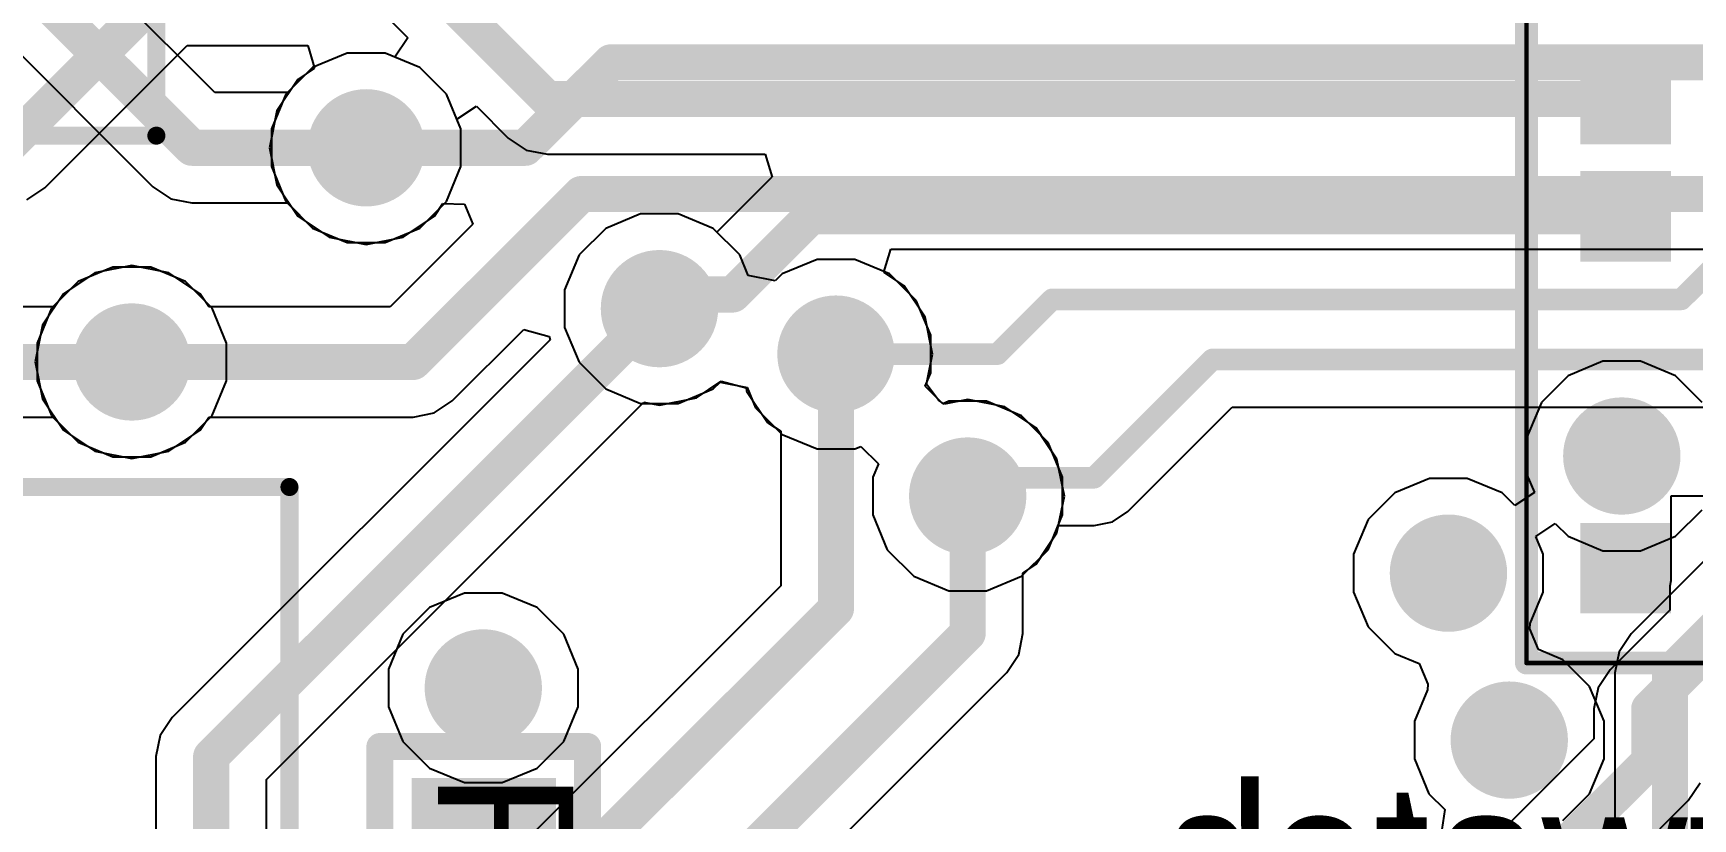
# Model space of a CAD drawing. Header units: inches. Extents: x 0.3 to 52.1, y -1.7 to 36.7.
# Drawn here: x 8.23 to 17.42, y 25.21 to 29.57 of the extents above; entities that cross this region are included whole.
import ezdxf

# ---------------------------------------------------------------- set-up
doc = ezdxf.new("R2010")
doc.units = ezdxf.units.IN
for name, color, linetype in [('Bottom Layer', 5, 'Continuous'), ('Bottom Overlay', 54, 'Continuous'), ('Internal1', 16, 'Continuous'), ('Internal2', 76, 'Continuous'), ('Top Assembly', 216, 'Continuous'), ('Top Component Outline', 6, 'Continuous'), ('Top Layer', 1, 'Continuous'), ('Top Overlay', 2, 'Continuous'), ('Top Paste', 8, 'Continuous'), ('Top Solder', 216, 'Continuous'), ('Via Holes', 16, 'Continuous')]:
    doc.layers.add(name, color=color, linetype=linetype)
doc.styles.add('Arial', font='', dxfattribs={"height": 0.2})
doc.styles.get('Arial').set_extended_font_data('Arial')

# ---------------------------------------------------------------- blocks, each defined once
blk = doc.blocks.new('0402_RES_REFLOW_108')
at = {"layer": 'Top Layer'}
for points in [[(-0.75, 0.3), (-0.25, 0.3), (-0.25, -0.3), (-0.75, -0.3)], [(0.25, 0.3), (0.75, 0.3), (0.75, -0.3), (0.25, -0.3)]]:
    blk.add_hatch(color=1, dxfattribs=at).paths.add_polyline_path(points)
at = {"layer": 'Top Paste'}
for points in [[(-0.72, 0.27), (-0.28, 0.27), (-0.28, -0.27), (-0.72, -0.27)], [(0.28, 0.27), (0.72, 0.27), (0.72, -0.27), (0.28, -0.27)]]:
    blk.add_hatch(color=8, dxfattribs=at).paths.add_polyline_path(points)
at = {"layer": 'Top Solder'}
for points in [[(-0.85, 0.4), (-0.15, 0.4), (-0.15, -0.4), (-0.85, -0.4)], [(0.15, 0.4), (0.85, 0.4), (0.85, -0.4), (0.15, -0.4)]]:
    blk.add_hatch(color=216, dxfattribs=at).paths.add_polyline_path(points)
at = {"layer": 'Top Assembly'}
for points in [[(1.025, 0.575, 0.15, 0.15, 0), (-1.025, 0.575, 0.15, 0.15, 0)], [(-1.025, -0.575, 0.15, 0.15, 0), (-1.025, 0.575, 0.15, 0.15, 0)], [(1.025, -0.575, 0.15, 0.15, 0), (1.025, 0.575, 0.15, 0.15, 0)], [(1.025, -0.575, 0.15, 0.15, 0), (-1.025, -0.575, 0.15, 0.15, 0)]]:
    blk.add_lwpolyline(points, format="xyseb", dxfattribs=at)
for points in [[(-1.0625, 0.575, 0.075, 0.075, 1), (-0.9875, 0.575, 0.075, 0.075, 1)], [(-1.0625, 0.575, 0.075, 0.075, 1), (-0.9875, 0.575, 0.075, 0.075, 1)], [(0.9875, 0.575, 0.075, 0.075, 1), (1.0625, 0.575, 0.075, 0.075, 1)], [(0.9875, 0.575, 0.075, 0.075, 1), (1.0625, 0.575, 0.075, 0.075, 1)], [(-1.0625, -0.575, 0.075, 0.075, 1), (-0.9875, -0.575, 0.075, 0.075, 1)], [(-1.0625, -0.575, 0.075, 0.075, 1), (-0.9875, -0.575, 0.075, 0.075, 1)], [(0.9875, -0.575, 0.075, 0.075, 1), (1.0625, -0.575, 0.075, 0.075, 1)], [(0.9875, -0.575, 0.075, 0.075, 1), (1.0625, -0.575, 0.075, 0.075, 1)]]:
    blk.add_lwpolyline(points, format="xyseb", close=True, dxfattribs=at)
at = {"layer": 'Top Component Outline'}
for points in [[(0.5002, 0.2502, 0.1016, 0.1016, 0), (-0.4998, 0.2502, 0.1016, 0.1016, 0)], [(-0.4998, -0.2499, 0.1016, 0.1016, 0), (-0.4998, 0.2502, 0.1016, 0.1016, 0)], [(0.5002, -0.2499, 0.1016, 0.1016, 0), (0.5002, 0.2502, 0.1016, 0.1016, 0)], [(0.5002, -0.2499, 0.1016, 0.1016, 0), (-0.4998, -0.2499, 0.1016, 0.1016, 0)]]:
    blk.add_lwpolyline(points, format="xyseb", dxfattribs=at)
for points in [[(-0.5252, 0.2502, 0.0508, 0.0508, 1), (-0.4744, 0.2502, 0.0508, 0.0508, 1)], [(-0.5252, 0.2502, 0.0508, 0.0508, 1), (-0.4744, 0.2502, 0.0508, 0.0508, 1)], [(0.4748, 0.2502, 0.0508, 0.0508, 1), (0.5256, 0.2502, 0.0508, 0.0508, 1)], [(0.4748, 0.2502, 0.0508, 0.0508, 1), (0.5256, 0.2502, 0.0508, 0.0508, 1)], [(-0.5252, -0.2499, 0.0508, 0.0508, 1), (-0.4744, -0.2499, 0.0508, 0.0508, 1)], [(-0.5252, -0.2499, 0.0508, 0.0508, 1), (-0.4744, -0.2499, 0.0508, 0.0508, 1)], [(0.4748, -0.2499, 0.0508, 0.0508, 1), (0.5256, -0.2499, 0.0508, 0.0508, 1)], [(0.4748, -0.2499, 0.0508, 0.0508, 1), (0.5256, -0.2499, 0.0508, 0.0508, 1)]]:
    blk.add_lwpolyline(points, format="xyseb", close=True, dxfattribs=at)
at = {"layer": 'Top Overlay'}
for points in [[(1.025, 0.575, 0.15, 0.15, 0), (-1.025, 0.575, 0.15, 0.15, 0)], [(-1.025, -0.575, 0.15, 0.15, 0), (-1.025, 0.575, 0.15, 0.15, 0)], [(1.025, -0.575, 0.15, 0.15, 0), (1.025, 0.575, 0.15, 0.15, 0)], [(1.025, -0.575, 0.15, 0.15, 0), (-1.025, -0.575, 0.15, 0.15, 0)]]:
    blk.add_lwpolyline(points, format="xyseb", dxfattribs=at)
for points in [[(-1.0625, 0.575, 0.075, 0.075, 1), (-0.9875, 0.575, 0.075, 0.075, 1)], [(-1.0625, 0.575, 0.075, 0.075, 1), (-0.9875, 0.575, 0.075, 0.075, 1)], [(0.9875, 0.575, 0.075, 0.075, 1), (1.0625, 0.575, 0.075, 0.075, 1)], [(0.9875, 0.575, 0.075, 0.075, 1), (1.0625, 0.575, 0.075, 0.075, 1)], [(-1.0625, -0.575, 0.075, 0.075, 1), (-0.9875, -0.575, 0.075, 0.075, 1)], [(-1.0625, -0.575, 0.075, 0.075, 1), (-0.9875, -0.575, 0.075, 0.075, 1)], [(0.9875, -0.575, 0.075, 0.075, 1), (1.0625, -0.575, 0.075, 0.075, 1)], [(0.9875, -0.575, 0.075, 0.075, 1), (1.0625, -0.575, 0.075, 0.075, 1)]]:
    blk.add_lwpolyline(points, format="xyseb", close=True, dxfattribs=at)
at = {"layer": 'Top Assembly', "style": 'Arial'}
blk.add_text('R17', height=0.75, dxfattribs=at).set_placement((-0.889, -0.254))
blk = doc.blocks.new('2002111100010T1LF_114')
at = {"layer": 'Top Assembly'}
for points in [[(-1.635, 3.35, 0.1, 0.1, 0), (-1.635, -2.08, 0.1, 0.1, 0)], [(6.715, 3.35, 0.1, 0.1, 0), (-1.635, 3.35, 0.1, 0.1, 0)]]:
    blk.add_lwpolyline(points, format="xyseb", dxfattribs=at)
blk.add_lwpolyline([(-1.66, 3.35, 0.05, 0.05, 1), (-1.61, 3.35, 0.05, 0.05, 1)], format="xyseb", close=True, dxfattribs=at)
blk.add_lwpolyline([(-1.66, 3.35, 0.05, 0.05, 1), (-1.61, 3.35, 0.05, 0.05, 1)], format="xyseb", close=True, dxfattribs=at)
blk = doc.blocks.new('F34G1A7Q1E8C24_115')
at = {"layer": 'Top Assembly'}
for points in [[(9.45, 3.875, 0.1, 0.1, 0), (-9.45, 3.875, 0.1, 0.1, 0)], [(-9.45, -3.425, 0.1, 0.1, 0), (-9.45, 3.875, 0.1, 0.1, 0)]]:
    blk.add_lwpolyline(points, format="xyseb", dxfattribs=at)
blk.add_lwpolyline([(-9.475, 3.875, 0.05, 0.05, 1), (-9.425, 3.875, 0.05, 0.05, 1)], format="xyseb", close=True, dxfattribs=at)
blk.add_lwpolyline([(-9.475, 3.875, 0.05, 0.05, 1), (-9.425, 3.875, 0.05, 0.05, 1)], format="xyseb", close=True, dxfattribs=at)
blk = doc.blocks.new('BL635U_150')
at = {"layer": 'Top Layer'}
for points in [[(-2.7675, 2.8), (-2.3675, 2.8), (-2.3675, 2.4), (-2.7675, 2.4)], [(-0.8175, 2.8), (-0.4175, 2.8), (-0.4175, 2.4), (-0.8175, 2.4)], [(-0.1675, 2.8), (0.2325, 2.8), (0.2325, 2.4), (-0.1675, 2.4)]]:
    blk.add_hatch(color=1, dxfattribs=at).paths.add_polyline_path(points)
at = {"layer": 'Top Paste'}
for points in [[(-2.7675, 2.8), (-2.3675, 2.8), (-2.3675, 2.4), (-2.7675, 2.4)], [(-0.8175, 2.8), (-0.4175, 2.8), (-0.4175, 2.4), (-0.8175, 2.4)], [(-0.1675, 2.8), (0.2325, 2.8), (0.2325, 2.4), (-0.1675, 2.4)]]:
    blk.add_hatch(color=8, dxfattribs=at).paths.add_polyline_path(points)
at = {"layer": 'Top Solder'}
for points in [[(-2.8183, 2.8508), (-2.3167, 2.8508), (-2.3167, 2.3492), (-2.8183, 2.3492)], [(-0.8683, 2.8508), (-0.3667, 2.8508), (-0.3667, 2.3492), (-0.8683, 2.3492)], [(-0.2183, 2.8508), (0.2833, 2.8508), (0.2833, 2.3492), (-0.2183, 2.3492)]]:
    blk.add_hatch(color=216, dxfattribs=at).paths.add_polyline_path(points)
at = {"layer": 'Top Assembly'}
for points in [[(5.5075, 3.15, 0.025, 0.025, 0), (-3.0925, 3.15, 0.025, 0.025, 0)], [(-3.0925, 3.15, 0.025, 0.025, 0), (-3.0925, -3.15, 0.025, 0.025, 0)]]:
    blk.add_lwpolyline(points, format="xyseb", dxfattribs=at)
blk.add_lwpolyline([(-3.0988, 3.15, 0.0125, 0.0125, 1), (-3.0862, 3.15, 0.0125, 0.0125, 1)], format="xyseb", close=True, dxfattribs=at)
blk.add_lwpolyline([(-3.0988, 3.15, 0.0125, 0.0125, 1), (-3.0862, 3.15, 0.0125, 0.0125, 1)], format="xyseb", close=True, dxfattribs=at)
at = {"layer": 'Top Overlay'}
for points in [[(-3.0925, 3.15, 0.127, 0.127, 0), (5.5075, 3.15, 0.127, 0.127, 0)], [(-3.0925, 3.15, 0.127, 0.127, 0), (-3.0925, -3.15, 0.127, 0.127, 0)]]:
    blk.add_lwpolyline(points, format="xyseb", dxfattribs=at)
blk.add_lwpolyline([(-3.1243, 3.15, 0.0635, 0.0635, 1), (-3.0608, 3.15, 0.0635, 0.0635, 1)], format="xyseb", close=True, dxfattribs=at)
blk.add_lwpolyline([(-3.1243, 3.15, 0.0635, 0.0635, 1), (-3.0608, 3.15, 0.0635, 0.0635, 1)], format="xyseb", close=True, dxfattribs=at)

msp = doc.modelspace()

# ---------------------------------------------------------------- hatches: boundary and pattern name
at = {"layer": 'Bottom Layer'}
h = msp.add_hatch(color=5, dxfattribs=at)
edge = h.paths.add_edge_path()
edge.add_arc((10.0747, 28.9299), 0.325, 0, 360)
h = msp.add_hatch(color=5, dxfattribs=at)
edge = h.paths.add_edge_path()
edge.add_arc((11.6988, 28.0385), 0.325, 0, 360)
h = msp.add_hatch(color=5, dxfattribs=at)
edge = h.paths.add_edge_path()
edge.add_arc((8.7768, 27.743), 0.325, 0, 360)
h = msp.add_hatch(color=5, dxfattribs=at)
edge = h.paths.add_edge_path()
edge.add_arc((12.6763, 27.7867), 0.325, 0, 360)
h = msp.add_hatch(color=5, dxfattribs=at)
edge = h.paths.add_edge_path()
edge.add_arc((17.028, 27.2218), 0.325, 0, 360)
h = msp.add_hatch(color=5, dxfattribs=at)
edge = h.paths.add_edge_path()
edge.add_arc((13.4057, 27.0002), 0.325, 0, 360)
h = msp.add_hatch(color=5, dxfattribs=at)
edge = h.paths.add_edge_path()
edge.add_arc((16.0681, 26.5727), 0.325, 0, 360)
h = msp.add_hatch(color=5, dxfattribs=at)
edge = h.paths.add_edge_path()
edge.add_arc((10.7233, 25.9367), 0.325, 0, 360)
h = msp.add_hatch(color=5, dxfattribs=at)
edge = h.paths.add_edge_path()
edge.add_arc((16.4049, 25.6475), 0.325, 0, 360)
at = {"layer": 'Internal1'}
h = msp.add_hatch(color=16, dxfattribs=at)
edge = h.paths.add_edge_path()
edge.add_arc((10.0747, 28.9299), 0.325, 0, 360)
h = msp.add_hatch(color=16, dxfattribs=at)
edge = h.paths.add_edge_path()
edge.add_arc((11.6988, 28.0385), 0.325, 0, 360)
h = msp.add_hatch(color=16, dxfattribs=at)
edge = h.paths.add_edge_path()
edge.add_arc((8.7768, 27.743), 0.325, 0, 360)
h = msp.add_hatch(color=16, dxfattribs=at)
edge = h.paths.add_edge_path()
edge.add_arc((12.6763, 27.7867), 0.325, 0, 360)
h = msp.add_hatch(color=16, dxfattribs=at)
edge = h.paths.add_edge_path()
edge.add_arc((17.028, 27.2218), 0.325, 0, 360)
h = msp.add_hatch(color=16, dxfattribs=at)
edge = h.paths.add_edge_path()
edge.add_arc((13.4057, 27.0002), 0.325, 0, 360)
h = msp.add_hatch(color=16, dxfattribs=at)
edge = h.paths.add_edge_path()
edge.add_arc((16.0681, 26.5727), 0.325, 0, 360)
h = msp.add_hatch(color=16, dxfattribs=at)
edge = h.paths.add_edge_path()
edge.add_arc((10.7233, 25.9367), 0.325, 0, 360)
h = msp.add_hatch(color=16, dxfattribs=at)
edge = h.paths.add_edge_path()
edge.add_arc((16.4049, 25.6475), 0.325, 0, 360)
at = {"layer": 'Internal2'}
h = msp.add_hatch(color=76, dxfattribs=at)
edge = h.paths.add_edge_path()
edge.add_arc((10.0747, 28.9299), 0.325, 0, 360)
h = msp.add_hatch(color=76, dxfattribs=at)
edge = h.paths.add_edge_path()
edge.add_arc((11.6988, 28.0385), 0.325, 0, 360)
h = msp.add_hatch(color=76, dxfattribs=at)
edge = h.paths.add_edge_path()
edge.add_arc((8.7768, 27.743), 0.325, 0, 360)
h = msp.add_hatch(color=76, dxfattribs=at)
edge = h.paths.add_edge_path()
edge.add_arc((12.6763, 27.7867), 0.325, 0, 360)
h = msp.add_hatch(color=76, dxfattribs=at)
edge = h.paths.add_edge_path()
edge.add_arc((17.028, 27.2218), 0.325, 0, 360)
h = msp.add_hatch(color=76, dxfattribs=at)
edge = h.paths.add_edge_path()
edge.add_arc((13.4057, 27.0002), 0.325, 0, 360)
h = msp.add_hatch(color=76, dxfattribs=at)
edge = h.paths.add_edge_path()
edge.add_arc((16.0681, 26.5727), 0.325, 0, 360)
h = msp.add_hatch(color=76, dxfattribs=at)
edge = h.paths.add_edge_path()
edge.add_arc((10.7233, 25.9367), 0.325, 0, 360)
h = msp.add_hatch(color=76, dxfattribs=at)
edge = h.paths.add_edge_path()
edge.add_arc((16.4049, 25.6475), 0.325, 0, 360)
at = {"layer": 'Top Layer'}
h = msp.add_hatch(color=1, dxfattribs=at)
edge = h.paths.add_edge_path()
edge.add_arc((10.0747, 28.9299), 0.325, 0, 360)
h = msp.add_hatch(color=1, dxfattribs=at)
edge = h.paths.add_edge_path()
edge.add_arc((11.6988, 28.0385), 0.325, 0, 360)
h = msp.add_hatch(color=1, dxfattribs=at)
edge = h.paths.add_edge_path()
edge.add_arc((8.7768, 27.743), 0.325, 0, 360)
h = msp.add_hatch(color=1, dxfattribs=at)
edge = h.paths.add_edge_path()
edge.add_arc((12.6763, 27.7867), 0.325, 0, 360)
h = msp.add_hatch(color=1, dxfattribs=at)
edge = h.paths.add_edge_path()
edge.add_arc((17.028, 27.2218), 0.325, 0, 360)
h = msp.add_hatch(color=1, dxfattribs=at)
edge = h.paths.add_edge_path()
edge.add_arc((13.4057, 27.0002), 0.325, 0, 360)
h = msp.add_hatch(color=1, dxfattribs=at)
edge = h.paths.add_edge_path()
edge.add_arc((16.0681, 26.5727), 0.325, 0, 360)
h = msp.add_hatch(color=1, dxfattribs=at)
edge = h.paths.add_edge_path()
edge.add_arc((10.7233, 25.9367), 0.325, 0, 360)
h = msp.add_hatch(color=1, dxfattribs=at)
edge = h.paths.add_edge_path()
edge.add_arc((16.4049, 25.6475), 0.325, 0, 360)
at = {"layer": 'Via Holes'}
h = msp.add_hatch(color=7, dxfattribs=at)
edge = h.paths.add_edge_path()
edge.add_arc((10.0747, 28.9299), 0.175, 0, 360)
h = msp.add_hatch(color=7, dxfattribs=at)
edge = h.paths.add_edge_path()
edge.add_arc((11.6988, 28.0385), 0.175, 0, 360)
h = msp.add_hatch(color=7, dxfattribs=at)
edge = h.paths.add_edge_path()
edge.add_arc((12.6763, 27.7867), 0.175, 0, 360)
h = msp.add_hatch(color=7, dxfattribs=at)
edge = h.paths.add_edge_path()
edge.add_arc((8.7768, 27.743), 0.175, 0, 360)
h = msp.add_hatch(color=7, dxfattribs=at)
edge = h.paths.add_edge_path()
edge.add_arc((17.028, 27.2218), 0.175, 0, 360)
h = msp.add_hatch(color=7, dxfattribs=at)
edge = h.paths.add_edge_path()
edge.add_arc((13.4057, 27.0002), 0.175, 0, 360)
h = msp.add_hatch(color=7, dxfattribs=at)
edge = h.paths.add_edge_path()
edge.add_arc((16.0681, 26.5727), 0.175, 0, 360)
h = msp.add_hatch(color=7, dxfattribs=at)
edge = h.paths.add_edge_path()
edge.add_arc((10.7233, 25.9367), 0.175, 0, 360)
h = msp.add_hatch(color=7, dxfattribs=at)
edge = h.paths.add_edge_path()
edge.add_arc((16.4049, 25.6475), 0.175, 0, 360)

# ---------------------------------------------------------------- linework, layer by layer
at = {"layer": 'Bottom Layer'}
for p, q in [((8.2943, 28.7087), (9.0831, 29.4975)), ((9.0831, 29.4975), (9.7507, 29.4975)), ((9.7507, 29.4975), (9.7892, 29.3705)), ((9.7892, 29.3705), (9.6962, 29.3084)), ((9.6962, 29.3084), (9.5801, 29.1347)), ((9.5801, 29.1347), (9.5394, 28.9299)), ((9.5394, 28.9299), (9.5801, 28.725)), ((8.195, 28.6424), (8.2943, 28.7087)), ((9.5801, 28.725), (9.6962, 28.5514)), ((10.4532, 28.5514), (10.5001, 28.6216)), ((10.5001, 28.6216), (10.6201, 28.6176)), ((10.6201, 28.6176), (10.666, 28.5067)), ((9.6962, 28.5514), (9.8698, 28.4353)), ((10.666, 28.5067), (10.2083, 28.0489)), ((10.2795, 28.4353), (10.4532, 28.5514)), ((9.8698, 28.4353), (10.0747, 28.3946)), ((10.0747, 28.3946), (10.2795, 28.4353)), ((12.9419, 28.2406), (12.9804, 28.3676)), ((12.9804, 28.3676), (17.8485, 28.3676)), ((8.572, 28.2376), (8.3983, 28.1215)), ((8.7768, 28.2783), (8.572, 28.2376)), ((8.9817, 28.2376), (8.7768, 28.2783)), ((9.1553, 28.1215), (8.9817, 28.2376)), ((13.0548, 28.1652), (12.9419, 28.2406)), ((13.1708, 27.9915), (13.0548, 28.1652)), ((8.3983, 28.1215), (8.2823, 27.9479)), ((9.2039, 28.0489), (9.1553, 28.1215)), ((10.2083, 28.0489), (9.2039, 28.0489)), ((8.2823, 27.9479), (8.2416, 27.743)), ((13.2115, 27.7867), (13.1708, 27.9915)), ((11.093, 27.8653), (8.9999, 25.7722)), ((10.5513, 27.5268), (10.9477, 27.9232)), ((10.9477, 27.9232), (11.0883, 27.8842)), ((11.0883, 27.8842), (11.093, 27.8653)), ((13.1783, 27.6197), (13.2115, 27.7867)), ((18.5993, 27.7569), (17.0791, 26.2367)), ((8.2416, 27.743), (8.2823, 27.5382)), ((11.9036, 27.5439), (12.0414, 27.636)), ((12.0414, 27.636), (12.1782, 27.5997)), ((12.1782, 27.5997), (12.1817, 27.5818)), ((12.1817, 27.5818), (12.2978, 27.4082)), ((13.2437, 27.5313), (13.1783, 27.6197)), ((8.2823, 27.5382), (8.3983, 27.3645)), ((9.5221, 25.4292), (11.6131, 27.5202)), ((10.452, 27.4605), (10.5513, 27.5268)), ((11.6131, 27.5202), (11.6988, 27.5032)), ((11.6988, 27.5032), (11.9036, 27.5439)), ((13.2752, 27.5095), (13.2437, 27.5313)), ((13.4057, 27.5355), (13.2752, 27.5095)), ((13.6106, 27.4947), (13.4057, 27.5355)), ((13.7842, 27.3787), (13.6106, 27.4947)), ((9.1553, 27.3645), (9.2039, 27.4372)), ((9.2039, 27.4372), (10.335, 27.4372)), ((10.335, 27.4372), (10.452, 27.4605)), ((10.335, 27.4372), (10.335, 27.4372)), ((12.2978, 27.4082), (12.3704, 27.3596)), ((8.3983, 27.3645), (8.572, 27.2485)), ((8.9817, 27.2485), (9.1553, 27.3645)), ((12.3704, 27.3596), (12.3704, 26.5028)), ((13.9003, 27.205), (13.7842, 27.3787)), ((8.572, 27.2485), (8.7768, 27.2078)), ((8.7768, 27.2078), (8.9817, 27.2485)), ((13.941, 27.0002), (13.9003, 27.205)), ((13.9003, 26.7953), (13.941, 27.0002)), ((13.7842, 26.6217), (13.9003, 26.7953)), ((13.7116, 26.5731), (13.7842, 26.6217)), ((13.7116, 26.2388), (13.7116, 26.5731)), ((12.3704, 26.5028), (10.0648, 24.1972)), ((13.6883, 26.1218), (13.7116, 26.2388)), ((17.0791, 26.2367), (17.0128, 26.1374)), ((13.622, 26.0225), (13.6883, 26.1218)), ((17.0128, 26.1374), (16.9895, 26.0204)), ((11.1728, 23.5733), (13.622, 26.0225)), ((16.9895, 26.0204), (16.9895, 26.0204)), ((16.9895, 26.0204), (16.9895, 24.3178)), ((8.9999, 25.7722), (8.9336, 25.673)), ((8.9336, 25.673), (8.9104, 25.5559)), ((8.9104, 25.5559), (8.9104, 25.5559)), ((8.9104, 25.5559), (8.9104, 20.8418)), ((9.5221, 20.7866), (9.5221, 25.4292))]:
    msp.add_line(p, q, dxfattribs=at)
for points in [[(8.078, 28.925, 0.2, 0.2, 0), (8.9564, 29.8034, 0.2, 0.2, 0)], [(10.9561, 28.9299, 0.2, 0.2, 0), (11.4297, 29.4034, 0.2, 0.2, 0)], [(11.4297, 29.4034, 0.2, 0.2, 0), (17.6534, 29.4034, 0.2, 0.2, 0)], [(10.0747, 28.9299, 0.2, 0.2, 0), (10.9561, 28.9299, 0.2, 0.2, 0)], [(10.335, 27.743, 0.2, 0.2, 0), (11.2654, 28.6735, 0.2, 0.2, 0)], [(11.2654, 28.6735, 0.2, 0.2, 0), (17.8485, 28.6735, 0.2, 0.2, 0)], [(9.2162, 25.5559, 0.2, 0.2, 0), (11.6988, 28.0385, 0.2, 0.2, 0)], [(12.6763, 26.3761, 0.2, 0.2, 0), (12.6763, 27.7867, 0.2, 0.2, 0)], [(17.2954, 26.0204, 0.2, 0.2, 0), (19.075, 27.8, 0.2, 0.2, 0)], [(8.7768, 27.743, 0.2, 0.2, 0), (10.335, 27.743, 0.2, 0.2, 0)], [(13.4057, 26.2388, 0.2, 0.2, 0), (13.4057, 27.0002, 0.2, 0.2, 0)], [(10.2811, 23.9809, 0.2, 0.2, 0), (12.6763, 26.3761, 0.2, 0.2, 0)], [(10.867, 23.7, 0.2, 0.2, 0), (13.4057, 26.2388, 0.2, 0.2, 0)], [(17.2954, 24.1911, 0.2, 0.2, 0), (17.2954, 26.0204, 0.2, 0.2, 0)], [(9.2162, 20.4284, 0.2, 0.2, 0), (9.2162, 25.5559, 0.2, 0.2, 0)]]:
    msp.add_lwpolyline(points, format="xyseb", dxfattribs=at)
for points in [[(11.3797, 29.4034, 0.1, 0.1, 1), (11.4797, 29.4034, 0.1, 0.1, 1)], [(11.3797, 29.4034, 0.1, 0.1, 1), (11.4797, 29.4034, 0.1, 0.1, 1)], [(10.0247, 28.9299, 0.1, 0.1, 1), (10.1247, 28.9299, 0.1, 0.1, 1)], [(10.9061, 28.9299, 0.1, 0.1, 1), (11.0061, 28.9299, 0.1, 0.1, 1)], [(10.9061, 28.9299, 0.1, 0.1, 1), (11.0061, 28.9299, 0.1, 0.1, 1)], [(11.2154, 28.6735, 0.1, 0.1, 1), (11.3154, 28.6735, 0.1, 0.1, 1)], [(11.2154, 28.6735, 0.1, 0.1, 1), (11.3154, 28.6735, 0.1, 0.1, 1)], [(11.6488, 28.0385, 0.1, 0.1, 1), (11.7488, 28.0385, 0.1, 0.1, 1)], [(12.6263, 27.7867, 0.1, 0.1, 1), (12.7263, 27.7867, 0.1, 0.1, 1)], [(8.7268, 27.743, 0.1, 0.1, 1), (8.8268, 27.743, 0.1, 0.1, 1)], [(10.285, 27.743, 0.1, 0.1, 1), (10.385, 27.743, 0.1, 0.1, 1)], [(10.285, 27.743, 0.1, 0.1, 1), (10.385, 27.743, 0.1, 0.1, 1)], [(13.3557, 27.0002, 0.1, 0.1, 1), (13.4557, 27.0002, 0.1, 0.1, 1)], [(12.6263, 26.3761, 0.1, 0.1, 1), (12.7263, 26.3761, 0.1, 0.1, 1)], [(12.6263, 26.3761, 0.1, 0.1, 1), (12.7263, 26.3761, 0.1, 0.1, 1)], [(13.3557, 26.2388, 0.1, 0.1, 1), (13.4557, 26.2388, 0.1, 0.1, 1)], [(13.3557, 26.2388, 0.1, 0.1, 1), (13.4557, 26.2388, 0.1, 0.1, 1)], [(17.2454, 26.0204, 0.1, 0.1, 1), (17.3454, 26.0204, 0.1, 0.1, 1)], [(17.2454, 26.0204, 0.1, 0.1, 1), (17.3454, 26.0204, 0.1, 0.1, 1)], [(9.1662, 25.5559, 0.1, 0.1, 1), (9.2662, 25.5559, 0.1, 0.1, 1)], [(9.1662, 25.5559, 0.1, 0.1, 1), (9.2662, 25.5559, 0.1, 0.1, 1)]]:
    msp.add_lwpolyline(points, format="xyseb", close=True, dxfattribs=at)
at = {"layer": 'Internal1'}
for p, q in [((9.9702, 29.4549), (9.7773, 29.3749)), ((10.1791, 29.4549), (9.9702, 29.4549)), ((10.3721, 29.3749), (10.1791, 29.4549)), ((9.7773, 29.3749), (9.6296, 29.2273)), ((10.5197, 29.2273), (10.3721, 29.3749)), ((9.6296, 29.2273), (9.5497, 29.0343)), ((10.5997, 29.0343), (10.5197, 29.2273)), ((9.5497, 29.0343), (9.5497, 28.8254)), ((10.5997, 28.8254), (10.5997, 29.0343)), ((9.5497, 28.8254), (9.6296, 28.6325)), ((10.5197, 28.6325), (10.5997, 28.8254)), ((9.6296, 28.6325), (9.7773, 28.4848)), ((10.3721, 28.4848), (10.5197, 28.6325)), ((11.5944, 28.5635), (11.4014, 28.4836)), ((11.8032, 28.5635), (11.5944, 28.5635)), ((11.9962, 28.4836), (11.8032, 28.5635)), ((9.7773, 28.4848), (9.9702, 28.4049)), ((9.9702, 28.4049), (10.1791, 28.4049)), ((10.1791, 28.4049), (10.3721, 28.4848)), ((11.4014, 28.4836), (11.2537, 28.3359)), ((12.1439, 28.3359), (11.9962, 28.4836)), ((11.2537, 28.3359), (11.1738, 28.1429)), ((12.1906, 28.2231), (12.1439, 28.3359)), ((12.5718, 28.3117), (12.3789, 28.2317)), ((12.7807, 28.3117), (12.5718, 28.3117)), ((12.9736, 28.2317), (12.7807, 28.3117)), ((8.6724, 28.268), (8.4795, 28.1881)), ((8.8813, 28.268), (8.6724, 28.268)), ((9.0742, 28.1881), (8.8813, 28.268)), ((12.3404, 28.1933), (12.1906, 28.2231)), ((12.3789, 28.2317), (12.3404, 28.1933)), ((13.1213, 28.0841), (12.9736, 28.2317)), ((8.4795, 28.1881), (8.3318, 28.0404)), ((9.2219, 28.0404), (9.0742, 28.1881)), ((11.1738, 28.1429), (11.1738, 27.934)), ((8.3318, 28.0404), (8.2518, 27.8475)), ((9.3018, 27.8475), (9.2219, 28.0404)), ((13.2013, 27.8911), (13.1213, 28.0841)), ((11.1738, 27.934), (11.2537, 27.7411)), ((13.2013, 27.6822), (13.2013, 27.8911)), ((8.2518, 27.8475), (8.2518, 27.6386)), ((9.3018, 27.6386), (9.3018, 27.8475)), ((11.2537, 27.7411), (11.4014, 27.5934)), ((13.1707, 27.6086), (13.2013, 27.6822)), ((8.2518, 27.6386), (8.3318, 27.4457)), ((9.2219, 27.4457), (9.3018, 27.6386)), ((11.4014, 27.5934), (11.5944, 27.5135)), ((11.8032, 27.5135), (11.9962, 27.5934)), ((11.9962, 27.5934), (12.0346, 27.6319)), ((12.0346, 27.6319), (12.1845, 27.6021)), ((12.1845, 27.6021), (12.2312, 27.4893)), ((13.2679, 27.5114), (13.1707, 27.6086)), ((11.5944, 27.5135), (11.8032, 27.5135)), ((12.2312, 27.4893), (12.3789, 27.3416)), ((13.3013, 27.5252), (13.2679, 27.5114)), ((13.5102, 27.5252), (13.3013, 27.5252)), ((13.7031, 27.4452), (13.5102, 27.5252)), ((8.3318, 27.4457), (8.4795, 27.298)), ((9.0742, 27.298), (9.2219, 27.4457)), ((13.8508, 27.2976), (13.7031, 27.4452)), ((8.4795, 27.298), (8.6724, 27.218)), ((8.8813, 27.218), (9.0742, 27.298)), ((12.3789, 27.3416), (12.5718, 27.2617)), ((13.9307, 27.1046), (13.8508, 27.2976)), ((8.6724, 27.218), (8.8813, 27.218)), ((12.5718, 27.2617), (12.7807, 27.2617)), ((12.7807, 27.2617), (12.8141, 27.2755)), ((12.8141, 27.2755), (12.9113, 27.1783)), ((12.9113, 27.1783), (12.8807, 27.1046)), ((12.8807, 27.1046), (12.8807, 26.8957)), ((13.9307, 26.8957), (13.9307, 27.1046)), ((12.8807, 26.8957), (12.9607, 26.7028)), ((13.8508, 26.7028), (13.9307, 26.8957)), ((12.9607, 26.7028), (13.1084, 26.5551)), ((13.7031, 26.5551), (13.8508, 26.7028)), ((13.1084, 26.5551), (13.3013, 26.4752)), ((13.3013, 26.4752), (13.5102, 26.4752)), ((13.5102, 26.4752), (13.7031, 26.5551))]:
    msp.add_line(p, q, dxfattribs=at)
at = {"layer": 'Internal2'}
for p, q in [((9.9702, 29.4549), (9.7773, 29.3749)), ((10.1791, 29.4549), (9.9702, 29.4549)), ((10.3721, 29.3749), (10.1791, 29.4549)), ((9.7773, 29.3749), (9.6296, 29.2273)), ((10.5197, 29.2273), (10.3721, 29.3749)), ((9.6296, 29.2273), (9.5497, 29.0343)), ((10.5997, 29.0343), (10.5197, 29.2273)), ((9.5497, 29.0343), (9.5497, 28.8254)), ((10.5997, 28.8254), (10.5997, 29.0343)), ((9.5497, 28.8254), (9.6296, 28.6325)), ((10.5197, 28.6325), (10.5997, 28.8254)), ((9.6296, 28.6325), (9.7773, 28.4848)), ((10.3721, 28.4848), (10.5197, 28.6325)), ((11.5944, 28.5635), (11.4014, 28.4836)), ((11.8032, 28.5635), (11.5944, 28.5635)), ((11.9962, 28.4836), (11.8032, 28.5635)), ((9.7773, 28.4848), (9.9702, 28.4049)), ((9.9702, 28.4049), (10.1791, 28.4049)), ((10.1791, 28.4049), (10.3721, 28.4848)), ((11.4014, 28.4836), (11.2537, 28.3359)), ((12.1439, 28.3359), (11.9962, 28.4836)), ((11.2537, 28.3359), (11.1738, 28.1429)), ((12.1906, 28.2231), (12.1439, 28.3359)), ((12.5718, 28.3117), (12.3789, 28.2317)), ((12.7807, 28.3117), (12.5718, 28.3117)), ((12.9736, 28.2317), (12.7807, 28.3117)), ((8.6724, 28.268), (8.4795, 28.1881)), ((8.8813, 28.268), (8.6724, 28.268)), ((9.0742, 28.1881), (8.8813, 28.268)), ((12.3404, 28.1933), (12.1906, 28.2231)), ((12.3789, 28.2317), (12.3404, 28.1933)), ((13.1213, 28.0841), (12.9736, 28.2317)), ((8.4795, 28.1881), (8.3318, 28.0404)), ((9.2219, 28.0404), (9.0742, 28.1881)), ((11.1738, 28.1429), (11.1738, 27.934)), ((8.3318, 28.0404), (8.2518, 27.8475)), ((9.3018, 27.8475), (9.2219, 28.0404)), ((13.2013, 27.8911), (13.1213, 28.0841)), ((11.1738, 27.934), (11.2537, 27.7411)), ((13.2013, 27.6822), (13.2013, 27.8911)), ((8.2518, 27.8475), (8.2518, 27.6386)), ((9.3018, 27.6386), (9.3018, 27.8475)), ((11.2537, 27.7411), (11.4014, 27.5934)), ((13.1707, 27.6086), (13.2013, 27.6822)), ((16.7306, 27.6669), (16.5829, 27.5192)), ((16.9236, 27.7468), (16.7306, 27.6669)), ((17.1324, 27.7468), (16.9236, 27.7468)), ((17.3254, 27.6669), (17.1324, 27.7468)), ((17.4731, 27.5192), (17.3254, 27.6669)), ((8.2518, 27.6386), (8.3318, 27.4457)), ((9.2219, 27.4457), (9.3018, 27.6386)), ((11.4014, 27.5934), (11.5944, 27.5135)), ((11.8032, 27.5135), (11.9962, 27.5934)), ((11.9962, 27.5934), (12.0346, 27.6319)), ((12.0346, 27.6319), (12.1845, 27.6021)), ((12.1845, 27.6021), (12.2312, 27.4893)), ((13.2679, 27.5114), (13.1707, 27.6086)), ((11.5944, 27.5135), (11.8032, 27.5135)), ((12.2312, 27.4893), (12.3789, 27.3416)), ((13.3013, 27.5252), (13.2679, 27.5114)), ((13.5102, 27.5252), (13.3013, 27.5252)), ((13.7031, 27.4452), (13.5102, 27.5252)), ((16.5829, 27.5192), (16.503, 27.3263)), ((8.3318, 27.4457), (8.4795, 27.298)), ((9.0742, 27.298), (9.2219, 27.4457)), ((13.8508, 27.2976), (13.7031, 27.4452)), ((8.4795, 27.298), (8.6724, 27.218)), ((8.8813, 27.218), (9.0742, 27.298)), ((12.3789, 27.3416), (12.5718, 27.2617)), ((13.9307, 27.1046), (13.8508, 27.2976)), ((16.503, 27.3263), (16.503, 27.1174)), ((8.6724, 27.218), (8.8813, 27.218)), ((12.5718, 27.2617), (12.7807, 27.2617)), ((12.7807, 27.2617), (12.8141, 27.2755)), ((12.8141, 27.2755), (12.9113, 27.1783)), ((12.9113, 27.1783), (12.8807, 27.1046)), ((16.503, 27.1174), (16.5438, 27.0191)), ((12.8807, 27.1046), (12.8807, 26.8957)), ((13.9307, 26.8957), (13.9307, 27.1046)), ((15.9637, 27.0977), (15.7707, 27.0177)), ((16.1725, 27.0977), (15.9637, 27.0977)), ((16.3655, 27.0177), (16.1725, 27.0977)), ((15.7707, 27.0177), (15.623, 26.8701)), ((16.4361, 26.9471), (16.3655, 27.0177)), ((16.5438, 27.0191), (16.4361, 26.9471)), ((12.8807, 26.8957), (12.9607, 26.7028)), ((13.8508, 26.7028), (13.9307, 26.8957)), ((15.623, 26.8701), (15.5431, 26.6771)), ((16.5523, 26.7754), (16.66, 26.8474)), ((16.66, 26.8474), (16.7306, 26.7768)), ((17.3254, 26.7768), (17.4731, 26.9245)), ((16.5931, 26.6771), (16.5523, 26.7754)), ((16.7306, 26.7768), (16.9236, 26.6968)), ((17.1324, 26.6968), (17.3254, 26.7768)), ((12.9607, 26.7028), (13.1084, 26.5551)), ((13.7031, 26.5551), (13.8508, 26.7028)), ((15.5431, 26.6771), (15.5431, 26.4682)), ((16.5931, 26.4682), (16.5931, 26.6771)), ((16.9236, 26.6968), (17.1324, 26.6968)), ((13.1084, 26.5551), (13.3013, 26.4752)), ((13.3013, 26.4752), (13.5102, 26.4752)), ((13.5102, 26.4752), (13.7031, 26.5551)), ((10.4259, 26.3818), (10.2782, 26.2341)), ((10.6189, 26.4617), (10.4259, 26.3818)), ((10.8277, 26.4617), (10.6189, 26.4617)), ((11.0207, 26.3818), (10.8277, 26.4617)), ((11.1684, 26.2341), (11.0207, 26.3818)), ((15.5431, 26.4682), (15.623, 26.2753)), ((16.5211, 26.2946), (16.5931, 26.4682)), ((16.5181, 26.2635), (16.5211, 26.2946)), ((10.2782, 26.2341), (10.1983, 26.0411)), ((11.2483, 26.0411), (11.1684, 26.2341)), ((15.623, 26.2753), (15.7707, 26.1276)), ((16.5663, 26.1489), (16.5181, 26.2635)), ((15.7707, 26.1276), (15.9066, 26.0713)), ((16.7023, 26.0926), (16.5663, 26.1489)), ((10.1983, 26.0411), (10.1983, 25.8323)), ((11.2483, 25.8323), (11.2483, 26.0411)), ((15.9066, 26.0713), (15.9548, 25.9567)), ((16.85, 25.9449), (16.7023, 26.0926)), ((15.9518, 25.9256), (15.8799, 25.7519)), ((15.9548, 25.9567), (15.9518, 25.9256)), ((16.9299, 25.7519), (16.85, 25.9449)), ((10.1983, 25.8323), (10.2782, 25.6393)), ((11.1684, 25.6393), (11.2483, 25.8323)), ((15.8799, 25.7519), (15.8799, 25.5431)), ((16.9299, 25.5431), (16.9299, 25.7519)), ((10.2782, 25.6393), (10.4259, 25.4916)), ((11.0207, 25.4916), (11.1684, 25.6393)), ((10.4259, 25.4916), (10.6189, 25.4117)), ((10.8277, 25.4117), (11.0207, 25.4916)), ((15.8799, 25.5431), (15.9598, 25.3501)), ((16.85, 25.3501), (16.9299, 25.5431)), ((10.6189, 25.4117), (10.8277, 25.4117)), ((15.9598, 25.3501), (16.0473, 25.2626)), ((16.7023, 25.2024), (16.85, 25.3501)), ((16.0473, 25.2626), (16.0251, 25.116))]:
    msp.add_line(p, q, dxfattribs=at)
at = {"layer": 'Top Layer'}
for p, q in [((8.1302, 31.7152), (10.3054, 29.54)), ((9.2368, 29.2357), (7.8563, 30.6163)), ((7.2945, 30.313), (8.8938, 28.7136)), ((10.3054, 29.54), (10.2335, 29.4324)), ((9.9702, 29.4549), (9.7773, 29.3749)), ((10.1791, 29.4549), (9.9702, 29.4549)), ((10.2335, 29.4324), (10.1791, 29.4549)), ((9.7773, 29.3749), (9.6381, 29.2357)), ((9.6381, 29.2357), (9.2368, 29.2357)), ((10.5771, 29.0887), (10.6848, 29.1606)), ((10.6848, 29.1606), (10.8617, 28.9837)), ((10.5997, 29.0343), (10.5771, 29.0887)), ((10.5997, 28.8254), (10.5997, 29.0343)), ((10.8617, 28.9837), (10.8617, 28.9837)), ((10.8617, 28.9837), (10.9609, 28.9174)), ((10.9609, 28.9174), (11.078, 28.8941)), ((11.078, 28.8941), (11.078, 28.8941)), ((11.078, 28.8941), (12.284, 28.8941)), ((12.284, 28.8941), (12.3225, 28.7671)), ((10.5197, 28.6325), (10.5997, 28.8254)), ((12.3225, 28.7671), (12.3213, 28.7663)), ((8.8938, 28.7136), (8.9931, 28.6473)), ((12.3213, 28.7663), (12.0174, 28.4624)), ((8.9931, 28.6473), (9.1101, 28.624)), ((9.1101, 28.624), (9.1101, 28.624)), ((9.1101, 28.624), (9.6381, 28.624)), ((9.6381, 28.624), (9.7773, 28.4848)), ((10.3721, 28.4848), (10.5197, 28.6325)), ((11.5944, 28.5635), (11.4014, 28.4836)), ((11.8032, 28.5635), (11.5944, 28.5635)), ((11.9962, 28.4836), (11.8032, 28.5635)), ((9.7773, 28.4848), (9.9702, 28.4049)), ((9.9702, 28.4049), (10.1791, 28.4049)), ((10.1791, 28.4049), (10.3721, 28.4848)), ((11.4014, 28.4836), (11.2537, 28.3359)), ((12.0174, 28.4624), (11.9962, 28.4836)), ((11.2537, 28.3359), (11.1738, 28.1429)), ((8.6724, 28.268), (8.4795, 28.1881)), ((8.8813, 28.268), (8.6724, 28.268)), ((9.0742, 28.1881), (8.8813, 28.268)), ((8.4795, 28.1881), (8.3403, 28.0489)), ((9.2219, 28.0404), (9.0742, 28.1881)), ((11.1738, 28.1429), (11.1738, 27.934)), ((8.3403, 28.0489), (7.67, 28.0489)), ((9.3018, 27.8475), (9.2219, 28.0404)), ((11.1738, 27.934), (11.2537, 27.7411)), ((9.3018, 27.6386), (9.3018, 27.8475)), ((11.2537, 27.7411), (11.4014, 27.5934)), ((9.2219, 27.4457), (9.3018, 27.6386)), ((11.4014, 27.5934), (11.5944, 27.5135)), ((11.8032, 27.5135), (11.9962, 27.5934)), ((11.9962, 27.5934), (12.0346, 27.6319)), ((12.0346, 27.6319), (12.1845, 27.6021)), ((12.1845, 27.6021), (12.2312, 27.4893)), ((11.5944, 27.5135), (11.8032, 27.5135)), ((12.2312, 27.4893), (12.3789, 27.3416)), ((14.2931, 26.9141), (14.8707, 27.4917)), ((14.8707, 27.4917), (17.8511, 27.4917)), ((7.5433, 27.4372), (8.3403, 27.4372)), ((8.3403, 27.4372), (8.4795, 27.298)), ((9.0742, 27.298), (9.2219, 27.4457)), ((8.4795, 27.298), (8.6724, 27.218)), ((8.8813, 27.218), (9.0742, 27.298)), ((12.3789, 27.3416), (12.5718, 27.2617)), ((8.6724, 27.218), (8.8813, 27.218)), ((12.5718, 27.2617), (12.7807, 27.2617)), ((12.7807, 27.2617), (12.8141, 27.2755)), ((12.8141, 27.2755), (12.9113, 27.1783)), ((12.9113, 27.1783), (12.8807, 27.1046)), ((12.8807, 27.1046), (12.8807, 26.8957)), ((17.95, 27), (17.3, 27)), ((17.3, 27), (17.3, 26.5296)), ((12.8807, 26.8957), (12.9607, 26.7028)), ((14.1057, 26.8365), (14.2071, 26.8567)), ((14.2071, 26.8567), (14.2931, 26.9141)), ((13.8508, 26.7028), (13.9062, 26.8365)), ((13.9062, 26.8365), (14.1056, 26.8365)), ((14.1056, 26.8365), (14.1057, 26.8365)), ((12.9607, 26.7028), (13.1084, 26.5551)), ((13.7031, 26.5551), (13.8508, 26.7028)), ((13.1084, 26.5551), (13.3013, 26.4752)), ((13.3013, 26.4752), (13.5102, 26.4752)), ((13.5102, 26.4752), (13.7031, 26.5551)), ((17.3, 26.5296), (17.2941, 26.5)), ((17.2941, 26.5), (17.2941, 26.5)), ((17.2941, 26.5), (17.2941, 26.3676)), ((17.2941, 26.3676), (16.9637, 26.0372)), ((16.9637, 26.0372), (16.8974, 25.9379)), ((16.8974, 25.9379), (16.8741, 25.8209)), ((16.8741, 25.8209), (16.8741, 25.8209)), ((16.8741, 25.8209), (16.8741, 25.6551)), ((16.8741, 25.6551), (16.4149, 25.1959)), ((17.3963, 25.3121), (17.4626, 25.4113)), ((16.8475, 24.7633), (17.3962, 25.3121)), ((17.3962, 25.3121), (17.3963, 25.3121))]:
    msp.add_line(p, q, dxfattribs=at)
for points in [[(8.1129, 32.1651, 0.2, 0.2, 0), (11.078, 29.2, 0.2, 0.2, 0)], [(7.5107, 30.5293, 0.2, 0.2, 0), (9.1101, 28.9299, 0.2, 0.2, 0)], [(11.078, 29.2, 0.2, 0.2, 0), (17.05, 29.2, 0.2, 0.2, 0)], [(9.1101, 28.9299, 0.2, 0.2, 0), (10.0747, 28.9299, 0.2, 0.2, 0)], [(12.1044, 28.1168, 0.2, 0.2, 0), (12.5376, 28.55, 0.2, 0.2, 0)], [(12.5376, 28.55, 0.2, 0.2, 0), (17.05, 28.55, 0.2, 0.2, 0)], [(17.3577, 28.09, 0.12, 0.12, 0), (17.56, 28.2923, 0.12, 0.12, 0)], [(11.6988, 28.0385, 0.2, 0.2, 0), (11.7771, 28.1168, 0.2, 0.2, 0)], [(11.7771, 28.1168, 0.2, 0.2, 0), (12.1044, 28.1168, 0.2, 0.2, 0)], [(13.5709, 27.7867, 0.12, 0.12, 0), (13.8742, 28.09, 0.12, 0.12, 0)], [(13.8742, 28.09, 0.12, 0.12, 0), (16.3873, 28.09, 0.12, 0.12, 0)], [(16.3873, 28.09, 0.12, 0.12, 0), (17.3577, 28.09, 0.12, 0.12, 0)], [(7.5433, 27.743, 0.2, 0.2, 0), (8.7768, 27.743, 0.2, 0.2, 0)], [(12.6763, 27.7867, 0.12, 0.12, 0), (13.5709, 27.7867, 0.12, 0.12, 0)], [(14.1057, 27.1016, 0.12, 0.12, 0), (14.7609, 27.7568, 0.12, 0.12, 0)], [(14.7609, 27.7568, 0.12, 0.12, 0), (17.9609, 27.7568, 0.12, 0.12, 0)], [(13.4057, 27.0002, 0.12, 0.12, 0), (13.5072, 27.1016, 0.12, 0.12, 0)], [(13.5072, 27.1016, 0.12, 0.12, 0), (14.1057, 27.1016, 0.12, 0.12, 0)], [(17.18, 25.8209, 0.2, 0.2, 0), (17.6, 26.2409, 0.2, 0.2, 0)], [(17.18, 25.5284, 0.2, 0.2, 0), (17.18, 25.8209, 0.2, 0.2, 0)], [(16.3225, 24.6709, 0.2, 0.2, 0), (17.18, 25.5284, 0.2, 0.2, 0)]]:
    msp.add_lwpolyline(points, format="xyseb", dxfattribs=at)
for points in [[(11.028, 29.2, 0.1, 0.1, 1), (11.128, 29.2, 0.1, 0.1, 1)], [(11.028, 29.2, 0.1, 0.1, 1), (11.128, 29.2, 0.1, 0.1, 1)], [(17, 29.2, 0.1, 0.1, 1), (17.1, 29.2, 0.1, 0.1, 1)], [(9.0601, 28.9299, 0.1, 0.1, 1), (9.1601, 28.9299, 0.1, 0.1, 1)], [(9.0601, 28.9299, 0.1, 0.1, 1), (9.1601, 28.9299, 0.1, 0.1, 1)], [(10.0247, 28.9299, 0.1, 0.1, 1), (10.1247, 28.9299, 0.1, 0.1, 1)], [(12.4876, 28.55, 0.1, 0.1, 1), (12.5876, 28.55, 0.1, 0.1, 1)], [(12.4876, 28.55, 0.1, 0.1, 1), (12.5876, 28.55, 0.1, 0.1, 1)], [(17, 28.55, 0.1, 0.1, 1), (17.1, 28.55, 0.1, 0.1, 1)], [(11.7271, 28.1168, 0.1, 0.1, 1), (11.8271, 28.1168, 0.1, 0.1, 1)], [(11.7271, 28.1168, 0.1, 0.1, 1), (11.8271, 28.1168, 0.1, 0.1, 1)], [(12.0544, 28.1168, 0.1, 0.1, 1), (12.1544, 28.1168, 0.1, 0.1, 1)], [(12.0544, 28.1168, 0.1, 0.1, 1), (12.1544, 28.1168, 0.1, 0.1, 1)], [(11.6488, 28.0385, 0.1, 0.1, 1), (11.7488, 28.0385, 0.1, 0.1, 1)], [(13.8442, 28.09, 0.06, 0.06, 1), (13.9042, 28.09, 0.06, 0.06, 1)], [(13.8442, 28.09, 0.06, 0.06, 1), (13.9042, 28.09, 0.06, 0.06, 1)], [(16.3573, 28.09, 0.06, 0.06, 1), (16.4173, 28.09, 0.06, 0.06, 1)], [(16.3573, 28.09, 0.06, 0.06, 1), (16.4173, 28.09, 0.06, 0.06, 1)], [(17.3277, 28.09, 0.06, 0.06, 1), (17.3877, 28.09, 0.06, 0.06, 1)], [(17.3277, 28.09, 0.06, 0.06, 1), (17.3877, 28.09, 0.06, 0.06, 1)], [(8.7268, 27.743, 0.1, 0.1, 1), (8.8268, 27.743, 0.1, 0.1, 1)], [(12.6463, 27.7867, 0.06, 0.06, 1), (12.7063, 27.7867, 0.06, 0.06, 1)], [(13.5409, 27.7867, 0.06, 0.06, 1), (13.6009, 27.7867, 0.06, 0.06, 1)], [(13.5409, 27.7867, 0.06, 0.06, 1), (13.6009, 27.7867, 0.06, 0.06, 1)], [(14.7309, 27.7568, 0.06, 0.06, 1), (14.7909, 27.7568, 0.06, 0.06, 1)], [(14.7309, 27.7568, 0.06, 0.06, 1), (14.7909, 27.7568, 0.06, 0.06, 1)], [(13.4772, 27.1016, 0.06, 0.06, 1), (13.5372, 27.1016, 0.06, 0.06, 1)], [(13.4772, 27.1016, 0.06, 0.06, 1), (13.5372, 27.1016, 0.06, 0.06, 1)], [(14.0757, 27.1016, 0.06, 0.06, 1), (14.1357, 27.1016, 0.06, 0.06, 1)], [(14.0757, 27.1016, 0.06, 0.06, 1), (14.1357, 27.1016, 0.06, 0.06, 1)], [(13.3757, 27.0002, 0.06, 0.06, 1), (13.4357, 27.0002, 0.06, 0.06, 1)], [(17.13, 25.8209, 0.1, 0.1, 1), (17.23, 25.8209, 0.1, 0.1, 1)], [(17.13, 25.8209, 0.1, 0.1, 1), (17.23, 25.8209, 0.1, 0.1, 1)], [(17.13, 25.5284, 0.1, 0.1, 1), (17.23, 25.5284, 0.1, 0.1, 1)], [(17.13, 25.5284, 0.1, 0.1, 1), (17.23, 25.5284, 0.1, 0.1, 1)]]:
    msp.add_lwpolyline(points, format="xyseb", close=True, dxfattribs=at)

# ---------------------------------------------------------------- block references
for name, p, rotation in [('BL635U_150', (19.65, 29.1675), 90), ('2002111100010T1LF_114', (7.2779, 32.3472), 180), ('F34G1A7Q1E8C24_115', (5.775, 17.6), 270), ('0402_RES_REFLOW_108', (10.7259, 24.5868), 270)]:
    msp.add_blockref(name, p, dxfattribs=dict(rotation=rotation))

# ---------------------------------------------------------------- texts
at = {"layer": 'Bottom Overlay', "style": 'Arial', "text_generation_flag": 2}
msp.add_text('Projekt na PBL4: Smartwatch', height=0.800001, dxfattribs=at).set_placement((29.0689, 24.605))

doc.saveas('drawing.dxf')
